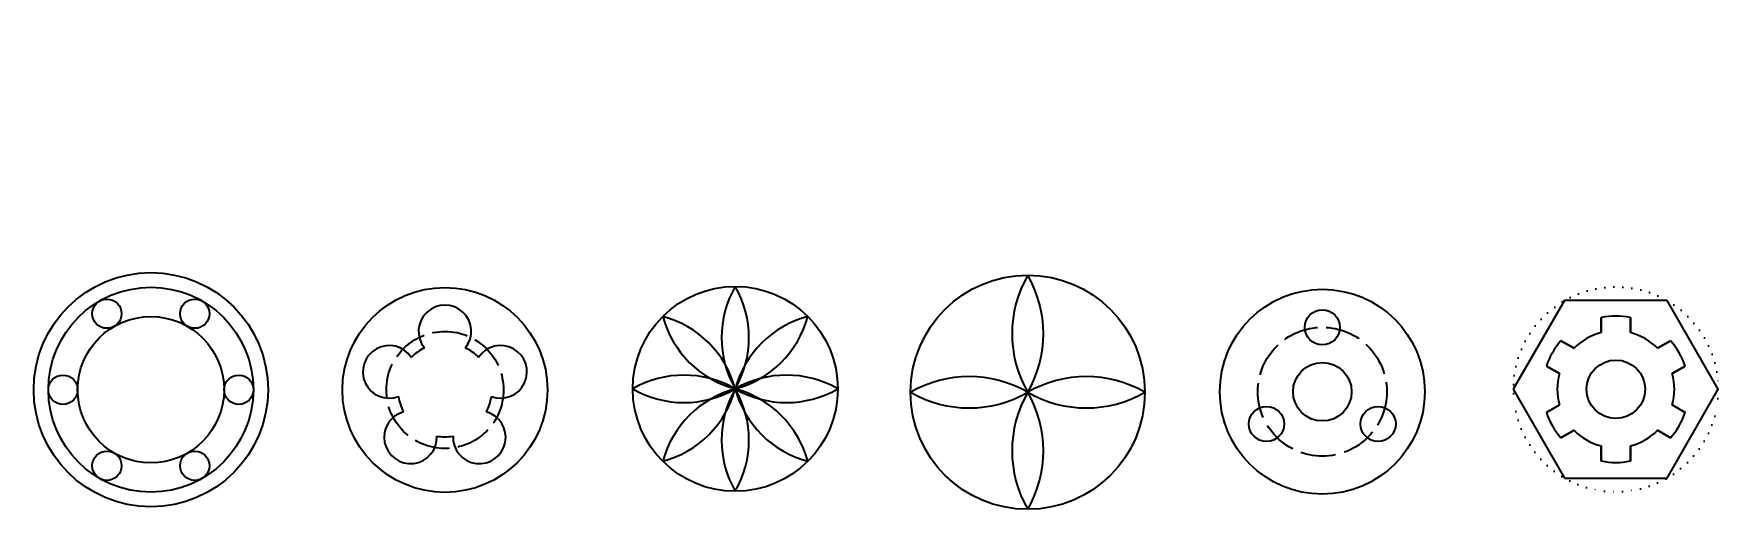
# Model space of a CAD drawing. Header units: millimetres. Extents: x 2310 to 2885, y 1959 to 2121.
import ezdxf

# ---------------------------------------------------------------- set-up
doc = ezdxf.new("R2010")
doc.units = ezdxf.units.MM
doc.linetypes.add('ACAD_ISO02W100', pattern=[15, 12, -3])
doc.linetypes.add('ACAD_ISO07W100', pattern=[3, 0, -3])

# ---------------------------------------------------------------- blocks, each defined once
blk = doc.blocks.new('*U1')
blk.add_circle((0, 0), 5)
blk = doc.blocks.new('*U2')
at = {"color": 0, "linetype": 'ByBlock', "lineweight": -2, "transparency": 16777216}
for p, rotation in [((2227.74, 2037.74), 299.9999999999999), ((2257.74, 2037.74), 240), ((2272.74, 2011.76), 180), ((2227.74, 1985.78), 59.99999999999999), ((2257.74, 1985.78), 120)]:
    blk.add_blockref('*U1', p, dxfattribs=dict(at, rotation=rotation))
blk.add_blockref('*U1', (2212.74, 2011.76), dxfattribs=at)
blk = doc.blocks.new('*U5')
for centre, start, end in [((30.31, 0), 150, 210), ((-30.31, 0), 330, 30)]:
    blk.add_arc(centre, 35, start, end)
blk = doc.blocks.new('*U6')
at = {"color": 0, "linetype": 'ByBlock', "lineweight": -2, "transparency": 16777216}
blk.add_blockref('*U5', (2599.69, 2017.3), dxfattribs=at)
for p, rotation in [((2587.32, 2012.17), 45.00000000000001), ((2612.06, 2012.17), 315), ((2582.19, 1999.8), 90), ((2587.32, 1987.42), 135), ((2612.06, 1987.42), 225), ((2617.19, 1999.8), 270), ((2599.69, 1982.3), 180)]:
    blk.add_blockref('*U5', p, dxfattribs=dict(at, rotation=rotation))
blk = doc.blocks.new('*U7')
for centre, start, end in [((34.64, 0), 150, 210), ((-34.64, 0), 330, 30)]:
    blk.add_arc(centre, 40, start, end)
blk = doc.blocks.new('*U8')
at = {"color": 0, "linetype": 'ByBlock', "lineweight": -2, "transparency": 16777216}
blk.add_blockref('*U7', (2599.93, 1919.96), dxfattribs=at)
for p, rotation in [((2579.93, 1899.96), 89.99999999999997), ((2619.93, 1899.96), 270), ((2599.93, 1879.96), 180)]:
    blk.add_blockref('*U7', p, dxfattribs=dict(at, rotation=rotation))
blk = doc.blocks.new('*U9')
blk.add_circle((0, 0), 6)
blk = doc.blocks.new('*U10')
at = {"color": 0, "linetype": 'ByBlock', "lineweight": -2, "transparency": 16777216}
blk.add_blockref('*U9', (2749.72, 2020.83), dxfattribs=at)
for p, rotation in [((2730.66, 1987.83), 120), ((2768.77, 1987.83), 240)]:
    blk.add_blockref('*U9', p, dxfattribs=dict(at, rotation=rotation))

msp = doc.modelspace()

# ---------------------------------------------------------------- linework, layer by layer
for p, q in [((2832.42, 2029.96), (2814.92, 1999.65)), ((2867.42, 2029.96), (2832.42, 2029.96)), ((2884.92, 1999.65), (2867.42, 2029.96)), ((2844.92, 2024.14), (2844.92, 2019.01)), ((2844.92, 2024.14), (2844.92, 2019.01)), ((2844.92, 2019.01), (2844.92, 2024.14)), ((2854.92, 2024.14), (2854.92, 2019.01)), ((2854.92, 2019.01), (2854.92, 2024.14)), ((2831.21, 2016.23), (2835.65, 2013.66)), ((2835.65, 2013.66), (2831.21, 2016.23)), ((2868.63, 2016.23), (2864.19, 2013.66)), ((2864.19, 2013.66), (2868.63, 2016.23)), ((2826.21, 2007.56), (2830.65, 2005)), ((2830.65, 2005), (2826.21, 2007.56)), ((2873.63, 2007.56), (2869.19, 2005)), ((2869.19, 2005), (2873.63, 2007.56)), ((2814.92, 1999.65), (2832.42, 1969.34)), ((2867.42, 1969.34), (2884.92, 1999.65)), ((2826.21, 1991.73), (2830.65, 1994.3)), ((2830.65, 1994.3), (2826.21, 1991.73)), ((2873.63, 1991.73), (2869.19, 1994.3)), ((2869.19, 1994.3), (2873.63, 1991.73)), ((2831.21, 1983.07), (2835.65, 1985.64)), ((2835.65, 1985.64), (2831.21, 1983.07)), ((2868.63, 1983.07), (2864.19, 1985.64)), ((2864.19, 1985.64), (2868.63, 1983.07)), ((2844.92, 1975.15), (2844.92, 1980.28)), ((2844.92, 1980.28), (2844.92, 1975.15)), ((2844.92, 1980.28), (2844.92, 1975.15)), ((2854.92, 1975.15), (2854.92, 1980.28)), ((2854.92, 1980.28), (2854.92, 1975.15)), ((2832.42, 1969.34), (2867.42, 1969.34))]:
    msp.add_line(p, q)
for centre, radius in [((2349.75, 1999.51), 40), ((2649.14, 1998.64), 40), ((2349.75, 1999.51), 35), ((2450.16, 1999.43), 35), ((2549.28, 1999.8), 35), ((2749.72, 1998.83), 35), ((2349.75, 1999.51), 25), ((2749.72, 1998.83), 10), ((2849.92, 1999.65), 10)]:
    msp.add_circle(centre, radius)
at = {"linetype": 'ACAD_ISO07W100'}
msp.add_circle((2849.92, 1999.65), 35, dxfattribs=at)
at = {"linetype": 'ACAD_ISO02W100'}
for centre, radius in [((2450.16, 1999.43), 20), ((2749.72, 1998.83), 22)]:
    msp.add_circle(centre, radius, dxfattribs=at)
for centre, radius, start, end in [((2450.16, 2019.43), 9, 321.31781, 218.68219), ((2849.92, 1999.65), 25, 78.46304, 101.53696), ((2849.92, 1999.65), 20, 104.47751, 135.52249), ((2849.92, 1999.65), 20, 44.47751, 75.52249), ((2431.14, 2005.61), 9, 33.31781, 290.68219), ((2450.16, 1999.43), 16, 116.04656, 135.95344), ((2450.16, 1999.43), 16, 44.04656, 63.95344), ((2469.18, 2005.61), 9, 249.31781, 146.68219), ((2849.92, 1999.65), 25, 138.46304, 161.53696), ((2849.92, 1999.65), 25, 18.46304, 41.53696), ((2849.92, 1999.65), 20, 164.47751, 195.52249), ((2849.92, 1999.65), 20, 344.47751, 15.52249), ((2450.16, 1999.43), 16, 188.04656, 207.95344), ((2450.16, 1999.43), 16, 332.04656, 351.95344), ((2438.41, 1983.25), 9, 105.31781, 2.68219), ((2461.92, 1983.25), 9, 177.31781, 74.68219), ((2849.92, 1999.65), 25, 198.46304, 221.53696), ((2849.92, 1999.65), 25, 318.46304, 341.53696), ((2849.92, 1999.65), 20, 224.47751, 255.52249), ((2849.92, 1999.65), 20, 284.47751, 315.52249), ((2450.16, 1999.43), 16, 260.04656, 279.95344), ((2849.92, 1999.65), 25, 258.46304, 281.53696)]:
    msp.add_arc(centre, radius, start, end)

# ---------------------------------------------------------------- block references
for name, p in [('*U8', (49.22, 98.68)), ('*U2', (107.01, -12.25)), ('*U6', (-50.41, 0)), ('*U10', (0, 0))]:
    msp.add_blockref(name, p)

doc.saveas('drawing.dxf')
